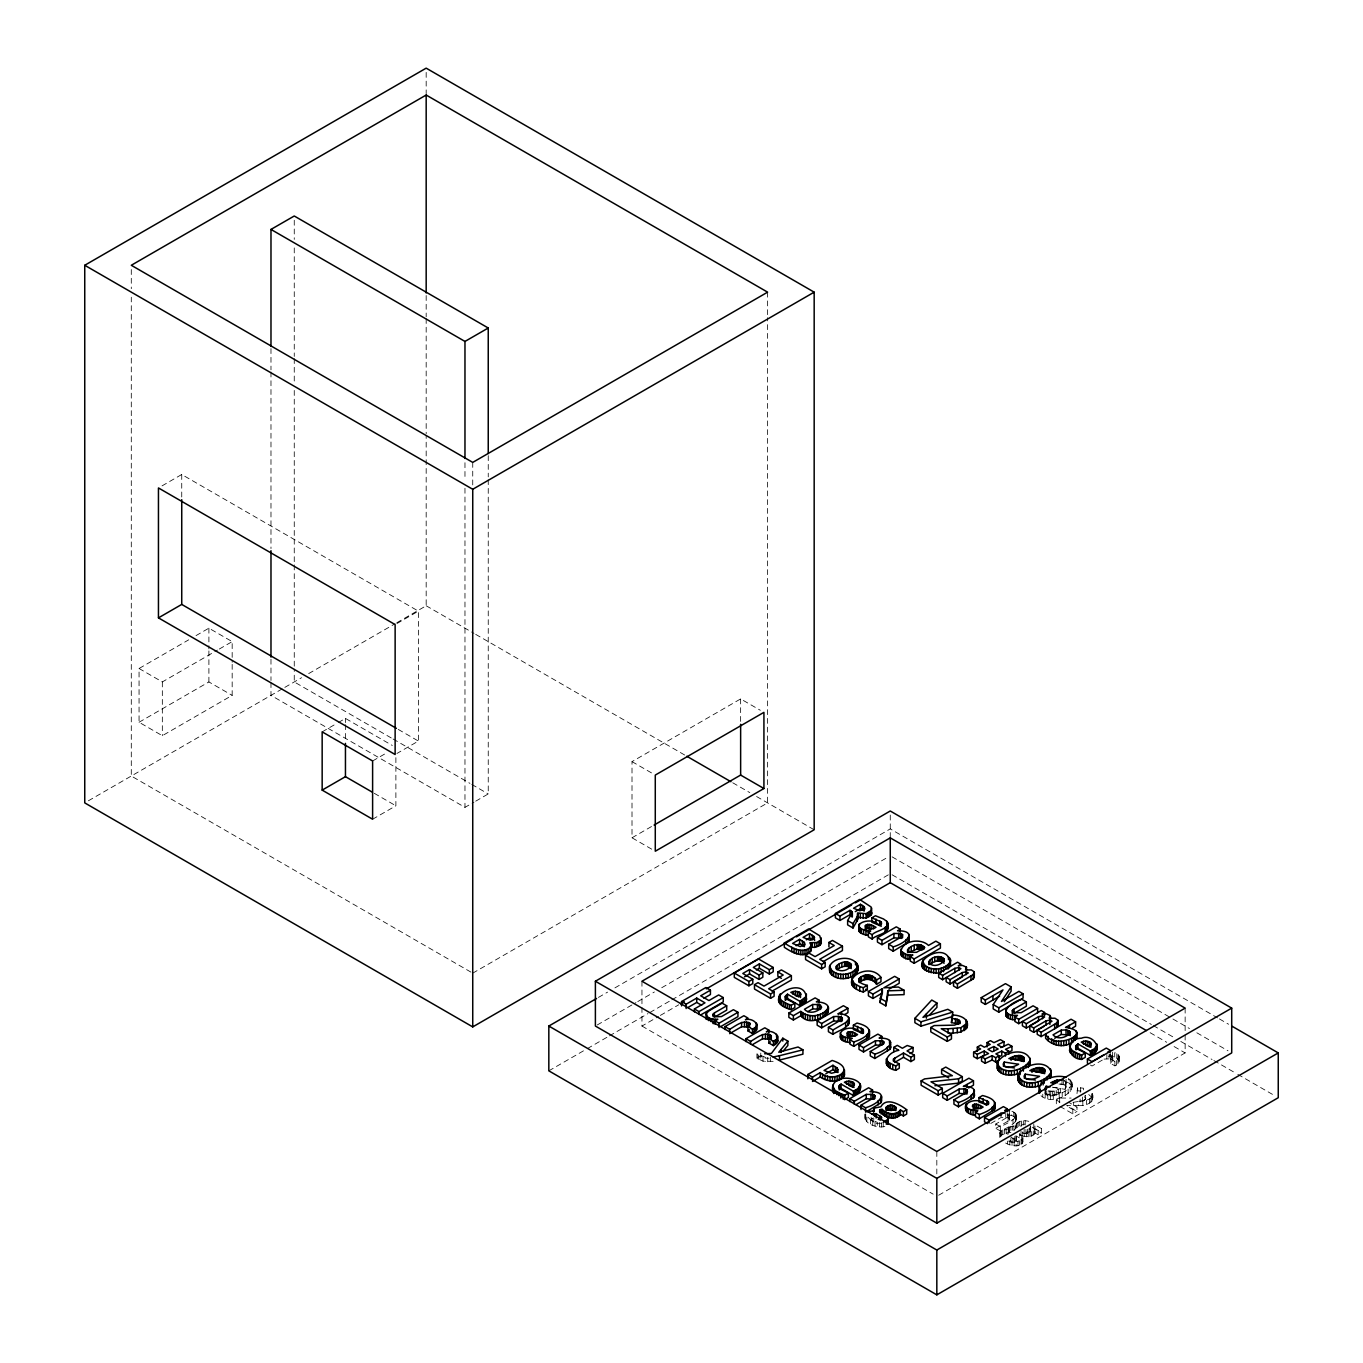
<?xml version="1.0" encoding="UTF-8"?>
<svg xmlns="http://www.w3.org/2000/svg" width="1363" height="1363" viewBox="0 0 1363 1363"><rect width="100%" height="100%" fill="white"/><g stroke="black" fill="none" stroke-linecap="round" stroke-linejoin="round"><path stroke-width="0.75" stroke-dasharray="5 3.75" d="M1110.351 1063.242L1112.77 1060.329L1109.073 1058.898L1109.073 1054.553L1112.77 1055.984L1110.351 1058.898L1110.351 1063.242L1114.9 1065.866C1124.85 1062.05 1114.235 1053.957 1107.812 1056.478M1114.695 1057.058L1114.695 1052.713C1120.522 1053.497 1120.216 1060.175 1114.9 1061.521L1114.9 1065.866M1078.627 1105.597C1085.919 1106.228 1095.733 1102.241 1092.308 1093.433C1093.62 1100.111 1083.261 1101.048 1078.627 1101.27L1078.627 1105.597L1066.752 1105.529L1076.991 1111.441L1076.991 1107.097L1068.456 1102.173M1052.27 1087.163L1060.465 1088.424L1060.465 1092.751C1056.189 1095.17 1048.403 1098.391 1045.097 1093.075L1045.251 1091.882M1065.099 1089.31L1066.105 1086.754L1064.469 1084.795L1064.469 1080.45L1066.105 1082.409L1065.099 1089.31L1050.737 1087.044M1014.328 1130.234L1015.639 1128.274M1013.97 1125.702L1013.97 1130.046L1009.54 1131.171L1008.109 1133.215L1008.756 1127.422L1015.622 1125.599C1017.19 1120.42 1024.397 1120.079 1028.826 1121.357M1076.991 1093.603L1077.673 1087.538L1083.585 1088.236L1083.585 1092.581M884.877 1126.383C878.931 1128.82 861.518 1123.47 866.629 1116.076M999.897 1132.006L999.897 1138.139L1000.476 1131.256L1008.109 1128.888M999.709 1137.202L1002.759 1134.323L1008.313 1134.033M1022.642 1143.097L1022.829 1137.1L1019.371 1133.539L1019.371 1137.884L1022.829 1141.444C1021.091 1148.617 1009.779 1145.687 1005.161 1142.756M995.791 1123.998L1000.323 1126.622C1004.752 1124.714 1024.533 1116.041 1011.738 1111.186L1011.738 1115.53C1024.533 1120.386 1004.752 1129.058 1000.323 1130.966L995.791 1128.343L995.791 1123.998L1008.092 1116.893L1009.71 1114.474L1009.302 1120.369L995.791 1128.343M1020.819 1126.622L1022.318 1124.731L1025.572 1123.811M1072.136 1083.977C1066.837 1093.467 1052.543 1097.828 1042.78 1092.666L1042.78 1097.011C1053.82 1105.154 1082.069 1091.456 1068.439 1078.474L1068.439 1082.818L1071.437 1085.357L1072.136 1088.304M1022.403 1132.892L1025.913 1133.743L1029.082 1132.857L1030.667 1130.915L1030.667 1126.571M1072.954 1102.36L1084.318 1100.537L1085.834 1098.646L1085.834 1095.767M1035.181 1133.113L1031.689 1136.061L1024.601 1136.64L1024.601 1132.295L1031.689 1131.716L1035.181 1128.768L1038.163 1130.489L1041.468 1128.581L1041.468 1132.909L1038.163 1134.817L1035.181 1133.113L1035.181 1128.768M1009.796 1144.869L1009.796 1140.524L1017.974 1141.325L1022.642 1138.769M1012.982 1142.62L1012.982 1138.275L1016.014 1137.73L1016.542 1136.401L1016.014 1142.075L1012.982 1142.62L1008.501 1141.052M1030.275 1127.576L1029.082 1128.513L1029.082 1132.857M1021.5 1121.016L1021.5 1125.344L1016.9 1127.491L1016.9 1123.146M162.044 485.875L181.739 474.494L418.407 611.135L418.407 741.063L396.923 753.466M232.17 664.36L232.17 695.369L162.333 735.696L139.06 722.254L139.06 668.5L188.673 639.843M196.033 635.601L208.897 628.173L232.17 641.615L232.17 662.299M139.06 668.5L162.333 681.926L217.467 650.1M219.307 649.044L232.17 641.615M139.06 722.254L208.897 681.943L232.17 695.369M88.408 800.78L282.993 688.434M284.833 687.378L301.581 677.701M308.685 673.595L395.031 623.76M396.803 622.738L426.176 605.768L426.176 435.53M396.923 623.555L418.407 611.135M322.162 731.863L336.491 723.6M338.28 722.56L345.452 718.42L392.288 745.459M372.61 760.98L386.939 752.717M372.61 819.231L395.883 805.789L395.883 755.869M270.981 682.607L270.981 695.369L464.97 807.373L473.932 802.211M475.721 801.171L488.244 793.93L488.244 479.06M651.701 849.166L632.006 837.785L632.006 761.627L740.637 698.912L760.333 710.276M632.006 837.785L652.264 826.097M472.74 973.148L767.608 802.892L767.608 317.698M598.391 997.426L607.574 992.128M614.917 987.885L890.26 828.908L1217.585 1017.888M597.233 1024.976L635.942 1002.64M637.782 1001.566L654.376 991.991M661.736 987.732L888.42 856.867M548.829 1070.841L585.545 1049.646M587.385 1048.59L607.574 1036.936M609.414 1035.863L647.953 1013.612M649.793 1012.556L669.983 1000.902M671.823 999.829L888.437 874.773M641.956 981.241L641.956 1026.049L658.499 1016.491M660.339 1015.418L678.74 1004.804M773.145 1061.351L763.007 1061.198L756.908 1058.182L760.758 1055.967L764.643 1058.114L768.988 1058.216M990.765 1123.47L1001.004 1117.558L1007.53 1117.609L1009.847 1119.568M1102.309 1060.09L1092.053 1066.002L1087.418 1063.327M1059.664 1098.067L1059.664 1102.411L1056.325 1104.337L1056.325 1099.992L1059.664 1098.067L1071.148 1098.067M1069.154 1107.403L1072.817 1109.516L1076.991 1107.097M1059.988 1106.449L1072.817 1113.844L1076.991 1111.441M938.664 1195.232L1185.146 1052.918L1185.146 1034.602M1047.755 1098.902L1047.874 1091.184L1054.229 1091.082L1060.465 1088.424M881.248 1123.231L876.153 1123.316L871.161 1120.113L871.673 1118.546L874.552 1117.864M1104.013 1059.102L1109.073 1058.898M1060.499 1083.892L1064.469 1084.795M1010.903 1132.466L1006.422 1133.028L1005.911 1134.612M1007.172 1114.815L1011.738 1115.53M1076.991 1090.707L1080.978 1091.082M1048.164 1090.877L1060.465 1092.751M1058.949 1084.011L1065.099 1084.982M756.908 1058.182L756.908 1053.838L765.273 1057.279L765.273 1061.607M1019.32 1134.68L1024.601 1136.64M864.96 1118.359L864.96 1114.031L870.395 1119.585L877.278 1122.294L877.278 1126.622M1068.439 1082.818L1066.053 1081.677L1066.053 1077.332M1219.425 1018.945L1228.608 1024.26M892.101 856.85L1171.124 1017.957M1172.964 1019.013L1189.49 1028.554M1196.833 1032.779L1228.029 1050.805M426.176 605.768L473.983 633.369M475.738 634.391L685.01 755.204M732.732 782.771L749.803 792.619M756.601 796.537L814.171 829.777M892.101 874.773L1151.377 1024.465M1153.217 1025.538L1173.458 1037.209M1180.801 1041.451L1212.065 1059.511M1213.905 1060.567L1235.968 1073.311M1237.808 1074.368L1274.592 1095.596M1150.133 1032.711L1166.711 1042.286M1174.088 1046.545L1185.146 1052.918M632.006 761.627L651.701 773.008M1110.351 1058.898L1114.9 1061.521M1056.325 1099.992L1059.988 1102.105M398.235 729.409L418.407 741.063M391.249 737.945L294.255 681.943L294.255 669.165M393.089 739.002L469.945 783.367M471.785 784.424L488.244 793.93M1041.468 1128.581L1034.926 1124.799L1034.926 1129.143L1041.468 1132.909M374.28 793.317L395.883 805.789M641.956 1026.049L933.144 1194.158M470.899 972.092L131.291 776.024L131.291 297.202M1010.903 1136.81L1016.628 1141.444M1016.491 1136.095L1019.371 1137.884M1032.285 1127.184L1034.926 1129.143M1088.747 1094.54L1092.308 1097.777M1041.025 1095.784L1042.78 1097.011M1029.082 1128.99L1030.667 1130.915M1084.249 1096.602L1085.834 1098.646M1001.584 1135.941L999.709 1132.857M1185.146 1008.126L1185.146 1032.558M1119.279 1056.376L1119.279 1061.692M1118.87 1055.439L1118.836 1062.697M1118.052 1054.536L1118.052 1058.881M1117.967 1059.392L1117.967 1063.736M1116.825 1053.684L1116.825 1058.029M1116.655 1060.448L1116.655 1064.793M1112.77 1055.984L1112.821 1061.164M1112.464 1052.168L1112.464 1056.512M1111.987 1055.269L1112.038 1062.135M1110.76 1054.792L1110.76 1059.136M1110.164 1051.997L1110.164 1056.325M1106.858 1054.536L1106.858 1058.881M1092.666 1094.54L1092.581 1099.992M1092.036 1096.755L1092.036 1101.083M1091.524 1093.773L1091.524 1096.67M1091.013 1097.828L1091.013 1102.173M1089.514 1098.851L1089.514 1103.195M1086.413 1100.197L1086.413 1104.524M1085.391 1099.651L1085.391 1095.307L1084.318 1096.193L1084.318 1100.537M1082.835 1100.946L1082.835 1105.291M1082.529 1097.028L1082.529 1101.372M1080.672 1087.742L1080.672 1092.087L1077.673 1091.882L1077.673 1087.538M1080.126 1099.055L1080.126 1101.951M1073.652 1102.735L1073.652 1105.614M1072.817 1109.516L1072.817 1113.844M1072.102 1082.443L1072.102 1086.788M1071.437 1081.012L1071.505 1089.923M1070.194 1079.683L1070.194 1084.028M1070.176 1087.299L1070.176 1091.644M1068.098 1089.105L1068.098 1093.433M1066.105 1082.409L1065.951 1087.964M1065.593 1081.353L1065.593 1085.698M1065.185 1090.979L1065.185 1095.307M1063.327 1079.939L1063.327 1084.284M1062.203 1092.513L1062.203 1096.857M1061.998 1079.632L1061.998 1083.977M1059.187 1093.688L1059.187 1098.033M1058.284 1089.582L1058.284 1093.927M1056.189 1090.468L1056.206 1098.817M1054.229 1091.082L1054.229 1095.426M1053.292 1094.881L1053.292 1099.225M1052.406 1091.456L1052.406 1095.801M1050.737 1091.593L1050.737 1095.92M1050.481 1094.915L1050.481 1099.26M1049.22 1091.49L1049.22 1095.835M1046.733 1090.69L1046.733 1095.017M1045.608 1089.787L1045.608 1094.114M1045.182 1093.808L1045.182 1098.152M1045.097 1088.73L1045.097 1093.075M1038.163 1130.489L1038.163 1134.817M1034.551 1129.978L1034.551 1134.323M1033.801 1123.828L1033.801 1128.155M1033.307 1130.949L1033.307 1135.277M1031.689 1131.716L1031.689 1136.061M1030.275 1125.582L1030.275 1131.903M1029.968 1132.244L1029.968 1136.572M1028.196 1132.5L1028.196 1136.844M1027.6 1129.126L1027.6 1133.471M1026.407 1132.517L1026.407 1136.861M1025.913 1129.399L1025.913 1133.743M1025.163 1120.71L1025.163 1125.054M1024.141 1129.228L1024.141 1133.573M1023.323 1120.744L1023.323 1125.088M1022.795 1131.852L1022.795 1136.197M1022.829 1137.1L1022.897 1142.296M1022.029 1139.519L1022.029 1143.864M1021.705 1135.328L1021.705 1139.672M1021.023 1131.188L1021.023 1135.532M1021.057 1140.218L1021.057 1144.562M1019.763 1121.528L1019.763 1125.872M1019.626 1140.882L1019.626 1145.227M1018.127 1122.311L1018.127 1126.656M1017.974 1141.325L1017.974 1145.653M1016.304 1114.781L1016.355 1120.028M1016.031 1116.604L1016.031 1120.948M1016.134 1123.981L1016.134 1128.325M1015.912 1135.635L1016.134 1145.857M1015.878 1113.878L1015.878 1118.222M1015.35 1117.524L1015.35 1121.868M1015.622 1125.599L1015.622 1128.496M1015.077 1112.992L1015.077 1117.336M1014.822 1136.265L1014.822 1139.161M1014.685 1138.224L1014.685 1142.552M1014.14 1141.461L1014.14 1145.806M1013.833 1112.157L1013.833 1116.484M1012.999 1119.313L1012.999 1123.64M1012.368 1125.889L1012.368 1130.234M1012.028 1141.121L1012.028 1145.465M1010.886 1126.247L1010.886 1130.591M1010.903 1137.815L1010.903 1142.16M1009.523 1110.658L1009.523 1115.002M1009.54 1126.843L1009.54 1131.171M1009.302 1116.041L1009.302 1120.369M1008.893 1113.775L1008.893 1118.12M1008.756 1127.422L1008.756 1131.767M1008.262 1128.121L1008.313 1132.585M1008.092 1116.893L1008.092 1121.238M1007.53 1113.264L1007.53 1117.609M1007.496 1141.07L1007.496 1143.966M1006.15 1129.552L1006.15 1133.897M1005.758 1113.043L1005.758 1117.387M1004.327 1129.654L1004.327 1133.999M1002.759 1129.978L1002.759 1134.323M1001.379 1130.574L1001.379 1134.919M1000.323 1126.622L1000.323 1130.966M1000.476 1131.256L1000.527 1137.73M936.824 1151.479L936.824 1173.884M890.26 815.074L890.26 837.461M883.224 1122.482L883.224 1126.826M881.384 1122.686L881.384 1127.014M879.391 1122.618L879.391 1126.962M875.046 1121.681L875.046 1126.025M873.751 1117.864L873.751 1122.209M872.746 1120.795L872.746 1125.122M872.099 1118.205L872.099 1121.102M871.161 1117.217L871.161 1120.113M870.395 1119.585L870.395 1123.93M866.834 1117.098L866.834 1121.442M865.726 1113.861L865.778 1120.335M865.147 1114.627L865.147 1119.313M770.334 1057.33L770.334 1061.675M767.608 292.159L767.608 315.569M767.71 1057.432L767.71 1061.777M763.007 1056.853L763.007 1061.198M760.758 1053.071L760.861 1060.499M758.85 1055.183L758.85 1059.528M757.896 1054.57L757.896 1058.915M740.637 698.912L740.637 722.186M488.244 455.651L488.244 476.931M472.74 462.398L472.74 485.807M464.97 462.704L464.97 479.725M464.97 488.244L464.97 807.373M426.176 72.392L426.176 93.655M426.176 295.532L426.176 316.778M426.176 318.482L426.176 433.655M345.452 718.42L345.452 722.577M345.452 724.673L345.452 741.302M294.255 220.244L294.255 239.394M294.255 247.913L294.255 356.407M294.255 358.537L294.255 381.947M294.255 390.448L294.255 562.783M294.255 564.912L294.255 667.035M270.981 348.587L270.981 369.85M270.981 371.98L270.981 548.573M270.981 659.215L270.981 680.478M208.897 628.173L208.897 648.856M208.897 650.918L208.897 681.943M181.739 474.494L181.739 497.546M162.333 681.926L162.333 735.696M131.291 269.533L131.291 288.683"/><path stroke-width="1.5" d="M724.997 1029.525L724.997 1026.629L729.648 1029.304C735.526 1026.186 743.465 1018.825 750.366 1023.63L747.929 1026.543L747.929 1030.888L752.478 1033.512L756.431 1030.343L755.647 1026.526M724.997 1026.629L743.874 1015.725L747.98 1018.093L745.408 1019.78C751.831 1017.258 762.428 1025.351 752.478 1029.167L752.478 1033.512M745.919 1041.605L745.919 1038.708L750.57 1041.383C756.448 1038.265 764.404 1030.905 771.288 1035.71L768.851 1038.623L768.851 1042.968L773.4 1045.591L776.467 1043.462L777.796 1040.446M745.919 1038.708L764.796 1027.804L768.902 1030.172L766.33 1031.859C772.753 1029.338 783.35 1037.43 773.4 1041.247L773.4 1045.591M928.919 961.716L929.208 963.181C933.434 967.645 941.373 964.868 944.338 960.336L944.082 958.905C939.669 953.981 927.743 957.388 928.919 964.612M1070.228 1031.655L1070.211 1032.83C1066.36 1037.72 1057.637 1040.139 1053.037 1034.858L1061.283 1030.104L1066.036 1029.917L1070.228 1031.655L1070.211 1035.727M812.467 1081.455L820.27 1076.957C826.813 1082.103 841.704 1083.875 844.464 1074.214M807.85 1074.47L832.146 1060.448C858.997 1068.933 833.219 1084.437 820.27 1072.613L812.467 1077.128L807.85 1074.47L807.85 1078.797M853.391 1025.146L857.02 1023.051C875.796 1027.702 870.838 1036.221 853.783 1042.014L849.899 1039.782L852.267 1038.282C826.608 1036.647 850.103 1020.427 860.837 1032.711L863.069 1031.195L862.864 1029.184L853.391 1025.146L853.391 1029.491L862.864 1033.529M849.865 1038.231L849.899 1044.126L853.783 1046.358L869.015 1037.039L869.168 1029.661M871.826 917.861L881.282 921.916L881.503 923.91L879.271 925.443C871.127 914.522 845.213 926.636 868.299 930.963L868.333 936.841L872.218 939.073C874.978 934.95 891.675 933.178 886.734 925.647L886.734 921.303L883.514 918.986L875.455 915.766L871.826 917.861L871.826 922.206L881.282 926.244M886.734 921.303C891.675 928.833 874.978 930.622 872.218 934.745L868.333 932.496L870.701 931.014L868.299 930.963M978.941 1097.624L982.553 1095.528C1001.328 1100.18 996.387 1108.698 979.333 1114.491L975.448 1112.259L977.799 1110.76C952.141 1109.124 975.635 1092.905 986.369 1105.189L988.601 1103.672L988.396 1101.662L978.941 1097.624L978.941 1101.968L986.829 1104.848L986.829 1100.503M975.397 1110.709L975.448 1116.604L979.333 1118.836L994.547 1109.516L994.7 1102.139M958.717 1019.78L959.859 1022.829L954.594 1025.129L934.132 1025.589L930.793 1027.515L930.793 1031.859L947.268 1041.366L951.459 1038.964L951.459 1034.619L941.22 1028.707L948.103 1028.809L948.103 1033.137L953.095 1033.12L960.881 1032.047L967.031 1027.515C969.911 1018.451 959.16 1014.856 952.141 1015.06L951.459 1022.574L958.717 1024.124L958.717 1019.78L951.459 1018.229M967.031 1027.515L967.134 1022.063M800.763 1015.742C813.984 1031.927 845.946 1003.168 816.352 1001.822L819.027 1000.152L815.108 997.886L788.853 1013.05L788.853 1017.377L793.385 1020.001L800.763 1015.742L800.763 1011.397L793.385 1015.656L788.853 1013.05M828.108 1012.232L828.21 1006.695M910.348 955.054L912.903 955.003L910.228 956.673L910.228 961.017L914.147 963.283L940.402 948.12L940.402 943.792L935.87 941.169L928.493 945.428C920.178 936.909 897.484 941.322 901.42 955.65L905.782 958.683L910.348 959.399L910.348 955.054L905.782 954.339L901.42 951.323M901.42 955.65L901.727 952.055M1072.511 1027.958L1075.594 1026.186L1075.594 1021.841L1065.525 1027.446C1097.011 1031.638 1052.713 1051.708 1045.608 1033.921L1045.608 1038.265C1052.372 1046.324 1065.133 1048.215 1073.533 1041.622L1073.533 1037.277M1075.049 1035.999L1075.049 1040.344L1076.685 1037.839L1076.412 1031.127M974.085 971.734L973.216 974.545L957.439 983.933L953.521 981.684L953.521 986.011L957.439 988.277L973.216 978.89L974.255 977.424L974.085 971.734L971.274 969.894L965.498 969.979L966.469 967.168L962.363 965.379L958.274 965.805L960.949 964.169L957.593 962.227L938.715 973.131C894.145 970.49 951.187 932.786 950.369 966.367L950.522 959.296M1026.339 1001.924L1014.038 1009.029L1014.038 1013.356L1026.339 1006.252L1026.339 1001.924L1021.807 999.3C1011.721 1001.788 996.319 1014.14 1014.941 1015.452L1014.805 1021.398L1018.723 1023.664L1041.281 1010.545L1044.637 1012.488L1041.962 1014.123L1046.068 1013.697L1050.157 1015.486L1049.186 1018.297L1054.962 1018.212L1057.773 1020.052L1056.904 1022.863L1041.128 1032.251L1037.209 1030.002L1037.209 1034.33L1041.128 1036.596L1071.062 1019.217L1075.594 1021.841M1054.672 1024.431L1054.672 1028.775L1057.961 1025.743L1057.773 1020.052M1003.407 1063.379L1003.253 1064.571C1006.558 1069.904 1014.345 1066.667 1018.621 1064.264L1004.258 1062.067L1003.407 1066.275M1024.329 1075.458L1024.175 1076.651C1027.481 1081.983 1035.267 1078.746 1039.543 1076.344L1025.18 1074.146L1024.329 1078.354M1050.209 1086.839L1046.102 1086.226L1045.608 1089.787M787.507 994.189L785.292 996.438L785.889 998.738L794.833 1003.236L794.833 1007.581L791.221 1009.659C754.693 999.812 808.736 971.393 806.249 1000.783L799.928 1005.69L787.507 998.517L787.507 994.189L799.928 1001.345L806.249 996.438M1077.946 1043.939L1075.714 1046.188L1076.31 1048.488L1085.255 1053.003L1085.255 1057.33L1081.66 1059.409C1066.701 1058.864 1065.491 1038.231 1081.421 1038.214C1093.416 1033.137 1104.541 1050.975 1090.349 1055.439L1077.946 1048.283L1077.946 1043.939L1090.349 1051.112L1094.693 1048.573L1096.976 1044.961M1024.26 1058.25L1023.255 1060.823L1008.893 1058.557L1015.162 1055.899L1020.154 1055.473L1023.749 1057.194L1024.26 1061.147M900.432 1109.925L900.432 1114.27L903.396 1115.99L906.702 1114.082L906.702 1109.738L903.396 1111.646L900.432 1109.925C896.445 1115.837 886.393 1114.253 882.134 1109.346L879.799 1109.806L879.578 1111.407L886.955 1116.501L888.08 1118.256L887.892 1124.271L888.08 1118.256M894.605 1058.131L894.605 1062.459L903.499 1057.33L910.842 1061.573L914.369 1059.528L914.369 1055.201L910.842 1057.228L903.499 1053.003L893.378 1059.051L893.293 1060.891L899.29 1063.89L899.29 1068.234L895.678 1070.33C880.464 1067.229 885.524 1052.577 898.847 1050.311L893.77 1047.38L893.77 1051.725M886.376 1063.839L886.512 1062.867M859.44 978.225C856.799 982.757 864.193 984.563 867.311 985.381L867.311 989.725L863.29 992.043C833.492 983.507 868.027 959.722 880.958 977.39L880.958 981.735L876.545 984.273C873.019 978.395 864.091 977.714 859.44 982.57L859.44 978.225C864.091 973.369 873.019 974.051 876.545 979.946L876.545 984.273M851.841 983.847L852.931 981.019M885.831 1005.894L887.807 990.833L904.078 990.288L904.078 994.632L887.807 995.177L885.831 1005.894L879.902 1002.469L882.372 988.652L872.933 994.104L868.401 991.497L868.401 995.825L872.933 998.449L882.372 992.997L882.372 988.652M906.702 1109.738C900.227 1104.729 886.41 1096.534 880.856 1106.756L874.79 1108L873.564 1110.845L866.629 1111.748M779.057 1000.919L780.215 993.814M833.764 1088.032L832.623 1090.792C829.59 1068.132 878.862 1079.973 853.477 1095.562L841.056 1088.407L841.056 1084.062L853.477 1091.235L857.821 1088.696L860.104 1085.084M1069.495 1050.669L1070.637 1043.564M951.459 1022.574L952.141 1019.405M840.392 1036.289C839.795 1040.906 846.389 1042.184 849.865 1042.576M965.924 1104.422C963.42 1110.947 969.485 1115.173 975.397 1115.053M814.614 937.523L813.353 939.328L810.031 940.197L803.097 937.352L809.537 933.655L813.95 936.449L814.614 940.419M865.386 925.596L865.641 927.113L869.287 928.612L873.513 928.765L876.034 927.3L871.093 924.71L867.532 924.404L865.386 925.596L865.215 929.242M846.951 1032.881L848.195 1035.147L852.659 1036.323L852.659 1031.995L847.786 1032.183L846.951 1035.778M806.249 1000.783L806.385 993.951M829.505 966.708C833.73 954.918 860.036 955.105 857.821 970.303C853.579 982.076 827.341 981.888 829.505 966.708C833.662 977.68 853.545 976.3 857.821 965.975M829.505 971.052L830.8 968.275M922.427 965.737L922.768 960.012M950.727 960.642C946.45 970.967 926.567 972.364 922.427 961.392M879.902 1002.469L882.372 992.997M838.024 1069.546L836.149 1072.051L831.498 1073.26L824.053 1070.432L832.963 1065.287L837.308 1068.149L838.024 1072.442M888.148 1119.108L883.224 1122.482M848.962 1019.064L845.622 1022.659L832.946 1029.985L828.414 1027.361L828.414 1031.706L832.946 1034.33C838.722 1030.019 852.88 1027.429 848.502 1017.241C845.912 1014.242 841.584 1013.663 837.836 1013.902L847.939 1008.33L847.939 1012.658L844.702 1014.532M909.206 935.018L908.252 942.106L893.225 951.204L888.693 948.58L888.693 944.252L893.225 946.859C907.639 942.634 917.572 930.622 897.553 930.776L900.227 929.106L896.309 926.84L877.431 937.744L877.431 942.089L881.963 944.695L893.907 937.812L901.778 938.357M890.772 1042.303L889.818 1049.391L874.79 1058.489L870.258 1055.865L870.258 1051.52L874.79 1054.144C889.221 1049.919 899.137 1037.907 879.118 1038.061L881.793 1036.391L877.874 1034.125L858.997 1045.029L858.997 1049.357L863.529 1051.98L875.472 1045.08L881.997 1045.131L881.997 1040.787L875.472 1040.736L863.529 1047.636L858.997 1045.029M861.041 1109.499L861.041 1105.172L865.573 1107.778C880.004 1103.553 889.92 1091.542 869.901 1091.695L872.576 1090.025L868.657 1087.759L849.779 1098.663L849.779 1101.56M867.379 1111.084L880.6 1103.025L881.588 1096.857M974.46 1090.621L973.506 1097.709L958.479 1106.807L953.947 1104.183L953.947 1099.839L958.479 1102.463C972.023 1098.442 983.183 1086.584 963.368 1086.379L973.472 1080.808L973.472 1085.135L968.616 1087.947M706.17 1019.371L706.443 1013.203L709.493 1010.494L722.151 1003.185L726.7 1005.809L726.7 1010.136L714.399 1017.241L714.399 1012.896L726.7 1005.809M706.119 1018.451L706.443 1017.531M857.548 917.282L866.101 917.998L871.4 914.675L871.11 906.991L859.678 899.461L835.4 913.483L835.4 917.81L839.966 920.451L850.018 914.658L852.352 916.652L852.352 912.324L850.018 910.314L839.966 916.123L835.4 913.483M871.4 914.675L871.707 908.116M820.952 939.84L819.725 935.768L808.617 928.936L784.338 942.957L784.338 947.302C791.545 952.124 802.722 958.666 810.627 951.442L811.292 945.581L809.826 942.736L816.931 942.515L820.952 939.84L820.151 945.087L814.682 947.387L809.826 947.081L811.292 949.909M820.952 944.184L821.225 937.897M886.069 1110.675L886.444 1106.807L890.806 1104.967L895.525 1106.739L895.917 1110.641M997.256 1063.004C1002.452 1052.1 1025.555 1046.341 1030.292 1059.818C1025.078 1070.705 1001.958 1076.497 997.256 1063.004C994.36 1075.918 1012.351 1077.332 1020.342 1072.698L1020.342 1068.353M997.886 1065.713L997.273 1068.865M1018.178 1075.083C1023.374 1064.179 1046.494 1058.421 1051.214 1071.897C1046 1082.784 1022.88 1088.577 1018.178 1075.083C1015.265 1087.844 1033.273 1089.514 1041.264 1084.778L1041.264 1080.433M1018.178 1079.411L1018.808 1077.792M1039.1 1091.49L1039.117 1093.024C1036.851 1079.581 1055.695 1073.891 1066.053 1077.332M1030.258 1058.284L1029.644 1065.764L1029.644 1061.436M1051.18 1070.364L1050.566 1077.843L1050.566 1073.516M895.917 1107.744L894.332 1109.669L891.163 1110.555L887.637 1109.721L886.069 1107.778M852.352 912.324L847.633 920.553L847.633 924.881L853.017 927.982L853.017 923.654L857.259 916.703L857.548 912.937L866.101 913.653L871.4 910.348M853.017 927.982L858.162 918.815L858.06 913.636M836.337 966.248L836.303 968.497C840.528 972.961 848.468 970.2 851.432 965.651L851.176 964.237C847.07 959.876 839.778 962.312 836.337 966.248L836.337 969.144M810.627 951.442L811.292 945.581M800.763 1011.397C808.463 1018.263 822.707 1016.866 828.108 1007.887M967.031 1023.17L960.881 1027.719L948.103 1028.809M882.134 1109.346L882.134 1113.673C886.393 1118.597 896.445 1120.182 900.432 1114.27M841.056 1084.062L838.841 1086.311L839.438 1088.611L848.382 1093.109L848.382 1097.454L844.77 1099.532L842.828 1098.834M859.354 928.152C856.731 932.956 864.824 935.137 868.299 935.308M981.207 997.665L1005.485 983.643L1011.107 986.88L1001.481 1001.447L1018.911 991.378L1023.068 993.78L1023.068 998.125L998.789 1012.147L993.201 1008.927L993.201 1004.582L1002.981 989.896L985.364 1000.067L981.207 997.665L981.207 1001.992L985.364 1004.412L999.624 996.166M1004.275 1001.72L1011.107 991.225L1011.107 986.88M922.768 964.357L923.705 962.96M714.399 1012.896L712.764 1015.35L716.717 1016.764L721.47 1016.577L733.413 1009.693L737.945 1012.3L737.945 1016.645L720.788 1026.56M1012.283 1013.595L1012.283 1010.699L1014.038 1009.029M1006.763 1012.743C1003.219 1017.326 1011.431 1020.103 1014.941 1019.78M787.865 1041.128L778.801 1052.236L783.248 1050.992L787.865 1045.455L787.865 1041.128L782.805 1038.197L771.424 1053.429L764.643 1053.786M907.588 950.795L910.024 952.311L916.532 952.328L924.795 947.558C920.195 942.276 911.472 944.746 907.588 949.602L907.588 952.498M936.943 1003.032L922.955 1017.36L947.813 1009.302L952.686 1012.113L952.686 1016.457L920.945 1026.169L914.88 1022.676L914.88 1018.331L931.764 1000.033L936.943 1003.032L936.943 1007.359L929.055 1015.469M787.507 998.517L785.701 1000.016L785.701 995.672M841.056 1088.407L839.25 1089.889L839.25 1085.544M1077.946 1048.283L1076.123 1049.766L1076.123 1045.421M973.318 1104.66L972.313 1106.109L974.869 1108.085L980.61 1108.528L983.132 1107.063L978.191 1104.473L974.647 1104.166L973.318 1104.66L973.318 1109.005L978.191 1108.801L978.191 1104.473M784.338 942.957C791.545 947.779 802.722 954.339 810.627 947.098M851.176 964.237L851.176 968.565C847.326 964.408 840.698 966.537 836.984 969.792L836.984 965.447M944.082 963.249C940.231 959.075 933.604 961.205 929.89 964.476L929.89 960.131M922.342 945.615L922.342 949.943L917.163 948.938L908.78 952.533L908.78 948.188M747.929 1030.888L749.633 1029.781M768.851 1042.968L770.555 1041.86M715.149 1023.834L715.149 1020.938L717.824 1019.268C713.803 1019.49 706.886 1019.098 706.119 1014.123M987.545 1123.589L984.529 1121.834L984.529 1117.507L1003.407 1106.603L1007.325 1108.869L1004.65 1110.538L1009.523 1110.658M84.745 265.274L426.176 68.15L814.171 292.159L814.171 829.777L472.74 1026.901L84.745 802.892L84.745 265.274L472.74 489.283L814.171 292.159M426.176 95.035L131.291 265.274L472.74 462.398L767.608 292.159L426.176 95.035L426.176 292.943M270.981 346.458L270.981 229.427L294.255 216.001L488.244 328.006L488.244 453.521M270.981 229.427L464.97 341.432L488.244 328.006M158.449 617.865L395.134 754.506L395.134 624.578L158.449 487.937L158.449 617.865L181.739 604.422L396.394 728.353M322.162 790.114L372.61 819.231L372.61 760.98L322.162 731.863L322.162 790.114L345.452 776.671L372.474 792.261M654.104 825.041L740.637 775.07L763.927 788.513L763.927 712.355L655.279 775.07L655.279 851.228L763.927 788.513M595.392 981.241L890.26 811.002L1231.709 1008.126L1231.709 1052.918L936.824 1223.173L595.392 1026.049L595.392 981.241L936.824 1178.365L1231.709 1008.126M1232.288 1026.373L1278.255 1052.918L1278.255 1097.726L936.824 1294.85L548.829 1070.841L548.829 1026.049L596.568 998.483M890.26 837.87L641.956 981.241L936.824 1151.479L1185.146 1008.126L890.26 837.87L890.26 882.679L1146.436 1030.581M681.568 1005.894L681.568 1001.549L705.864 987.528L710.43 990.168L710.43 994.513L703.938 998.261M680.58 1003.747L684.26 1001.618M706.324 988.874L792.789 938.954M796.452 936.841L851.636 904.981M855.317 902.851L890.26 882.679M744.488 976.845L749.548 973.932L759.055 979.418L762.837 977.237L762.837 972.892L759.055 975.073L749.548 969.587L742.801 973.472L752.785 979.247L752.785 983.575L748.917 985.807L734.299 977.373L734.299 973.029L758.578 959.007L773.196 967.457L773.196 971.785L769.328 974.017L759.361 968.258L756.346 969.996M681.568 1001.549L686.151 1004.19L696.714 998.091L704.978 1002.844L694.397 1008.961L694.397 1011.857M710.43 990.168L700.684 995.808L708.93 1000.561L718.676 994.939L723.259 997.58L723.259 1001.907L700.701 1014.941M799.604 939.38L792.602 943.417L800.149 946.569L804.988 944.746L804.34 942.378L799.604 939.38L799.604 943.724L796.111 945.735M860.445 904.299L853.579 908.252L859.729 910.774L864.892 908.951L864.244 906.719L860.445 904.299L860.445 908.627L855.3 911.608M773.196 967.457L769.328 969.689L759.361 963.914L753.313 967.406L762.837 972.892M687.906 1007.513L696.714 1002.435L701.672 1005.281M806.317 939.84L809.537 937.983L812.297 939.584L812.297 935.239M734.299 973.029L748.917 981.479L752.785 979.247M694.397 1008.961L698.963 1011.602L723.259 997.58M772.139 991.105L791.375 980.014L791.375 975.669L768.647 988.788L774.099 991.923L774.099 996.268L770.555 998.312L754.489 989.027L754.489 984.682L758.015 982.655L763.996 986.113L783.197 975.022L777.864 971.938L777.864 976.283L781.425 978.344M823.201 961.631L842.436 950.522L842.436 946.195L819.708 959.313L825.16 962.448L825.16 966.793L821.633 968.837L805.55 959.552L805.55 955.207L809.077 953.18L815.074 956.622L834.258 945.547L828.925 942.463L828.925 946.808M777.864 971.938L781.391 969.911L791.375 975.669M828.925 942.463L832.452 940.419L842.436 946.195M715.149 1020.938L719.068 1023.204L737.945 1012.3M754.489 984.682L770.555 993.968L774.099 991.923M805.55 955.207L821.633 964.493L825.16 962.448M877.431 937.744L881.963 940.368L893.907 933.468L900.432 933.502L902.596 934.711L900.994 937.148L888.693 944.252M729.648 1033.648L741.591 1026.748L749.565 1027.259L749.565 1022.914M779.057 996.574L781.51 1000.612L787.235 1003.781L791.221 1005.315L794.833 1003.236M812.706 1004.497L804.46 1009.267C809.043 1014.549 817.783 1012.13 821.633 1007.24L819.231 1004.548L812.706 1004.497L812.706 1008.841L807.748 1011.704M752.274 1044.74L762.513 1038.827L770.487 1039.339L770.487 1034.994M851.841 979.503L854.482 983.677L859.712 986.573L863.29 987.698L867.311 985.381M876.545 979.946L880.958 977.39M910.228 956.673L914.147 958.939L940.402 943.792M817.153 1020.87L821.685 1023.477L833.628 1016.577L838.381 1016.406L841.499 1017.139L841.499 1021.483L833.628 1020.921L821.685 1027.821L817.153 1025.197L817.153 1020.87L843.407 1005.707L847.939 1008.33M868.401 991.497L894.656 976.334L899.188 978.958L899.188 983.285L888.932 989.197M899.188 978.958L883.82 987.817L898.404 987.016L904.078 990.288M828.414 1027.361L841.925 1019.405L841.499 1017.139M941.152 968.173L941.152 972.518L938.664 973.063L942.634 975.397L954.867 968.326L958.853 967.543L960.932 968.667L942.634 979.724L938.715 977.458L938.664 968.718M962.261 972.586L962.261 976.93L950.028 984.001L946.143 981.752L946.143 977.424L950.028 979.656L962.261 972.586L966.197 971.785L968.309 972.926L953.521 981.684M825.842 1073.737L832.963 1069.631L837.308 1072.477L837.308 1068.149M870.258 1051.52L883.769 1043.564L884.161 1041.996L881.997 1040.787M893.77 1047.38L897.314 1045.353L902.374 1048.266L907.213 1045.489L913.057 1047.466L913.057 1051.81L910.041 1053.548M913.057 1047.466L907.025 1050.958L914.369 1055.201M832.623 1086.447L835.059 1090.485L840.784 1093.671L844.77 1095.205L848.382 1093.109M886.376 1059.494L888.591 1062.493L895.678 1065.985L899.29 1063.89M930.793 1027.515L947.268 1037.039L951.459 1034.619M993.201 1004.582L998.789 1007.802L1023.068 993.78M849.779 1098.663L854.311 1101.287L866.255 1094.387L872.78 1094.421L874.944 1095.631L873.342 1098.067L861.041 1105.172M856.015 1104.643L866.255 1098.731L874.143 1099.277L874.143 1094.949M1014.941 1015.452L1017.48 1015.384L1014.805 1017.054L1018.723 1019.32L1037.601 1008.416L1037.601 1012.76M977.322 1051.418L977.322 1047.091L980.713 1045.114L984.325 1047.21L990.202 1044.433L987.033 1042.61L987.033 1046.954M987.033 1042.61L990.441 1040.65L993.934 1042.661L1000.357 1039.645L1004.003 1041.741L1004.003 1046.085L1000.783 1047.602M934.916 1085.715L958.581 1083.108L962.312 1080.961L962.312 1076.634L958.581 1078.78L930.98 1081.796L942.31 1088.338L942.31 1092.683L938.17 1095.068L921.115 1085.221L921.115 1080.893L924.574 1078.9L952.362 1075.68L941.612 1069.461L941.612 1073.805L948.784 1077.946M941.612 1069.461L945.752 1067.076L962.312 1076.634M1038.572 1016.645L1038.572 1020.972L1026.322 1028.043L1022.403 1025.777L1022.403 1021.449L1026.322 1023.715L1038.572 1016.645L1042.542 1015.861L1044.62 1016.985L1029.832 1025.743L1029.832 1030.07L1033.716 1032.319L1044.211 1026.254M1029.832 1025.743L1033.716 1027.975L1045.966 1020.904L1049.885 1020.103L1051.997 1021.245L1037.209 1030.002M921.115 1080.893L938.17 1090.741L942.31 1088.338M981.547 1056.819L985.193 1058.932L992.145 1055.644L995.689 1057.688L999.096 1055.729L999.096 1060.073L995.689 1062.033L992.145 1059.988L985.193 1063.259L981.547 1061.164L981.547 1056.819L988.516 1053.548L984.205 1051.06L977.271 1054.349L973.625 1052.236L973.625 1056.581L977.271 1058.693L984.205 1055.405L984.205 1051.06M999.096 1055.729L995.893 1053.889L1001.771 1051.112L1005.417 1053.224L1008.807 1051.265L1008.807 1054.144M942.685 1093.347L947.217 1095.954L959.16 1089.054L963.914 1088.884L967.049 1089.616L967.049 1093.961L959.16 1093.399L947.217 1100.299L942.685 1097.675L942.685 1093.347L968.94 1078.184L973.472 1080.808M1054.689 1038.248L1061.283 1034.449L1069.171 1034.994L1069.171 1030.667M953.947 1099.839L967.457 1091.882L967.049 1089.616M1069.495 1046.324L1071.948 1050.362L1077.656 1053.548L1081.66 1055.081L1085.255 1053.003M1087.418 1063.327L1087.418 1058.983L1106.296 1048.079L1110.402 1050.447L1107.812 1052.134L1110.164 1051.997M984.529 1117.507L989.061 1120.113L1001.004 1113.213L1004.173 1113.111M1104.013 1054.758L1092.053 1061.658L1087.418 1058.983M548.829 1026.049L936.824 1250.041L1278.255 1052.918M1032.012 1069.461L1029.815 1070.637L1044.177 1072.902L1045.182 1070.33L1042.405 1067.859L1037.907 1067.604L1032.012 1069.461L1032.012 1072.357M1063.327 1079.939L1057.006 1080.058L1050.737 1082.716L1054.843 1083.364M993.831 1046.528L987.971 1049.306L992.264 1051.776L998.125 1049.016L993.831 1046.528L993.831 1050.873M1004.003 1041.741L997.58 1044.774L1001.873 1047.244L1008.296 1044.211L1011.942 1046.324L1011.942 1050.669L1008.722 1052.168M1011.942 1046.324L1005.502 1049.34L1008.807 1051.265M998.84 1056.836L1001.771 1055.456L1001.771 1051.112M973.625 1052.236L980.593 1048.965L977.322 1047.091M894.332 1105.802L894.332 1110.146L890.806 1109.312L887.569 1110.232L887.569 1105.887M852.659 1031.995L857.6 1034.585L855.078 1036.05L847.786 1036.527L847.786 1032.183M793.113 991.531L790.83 992.349L798.684 996.881L800.899 994.343L799.314 992.196L795.362 991.242L793.113 991.531L793.113 994.428M846.662 1081.404L844.396 1082.222L852.233 1086.754L854.448 1084.215L852.863 1082.086L848.91 1081.115L846.662 1081.404L846.662 1084.301M1083.534 1041.281L1081.268 1042.099L1089.105 1046.631L1091.32 1044.092L1089.736 1041.962L1085.783 1040.991L1083.534 1041.281L1083.534 1044.177M871.673 1114.201L876.136 1113.622L881.793 1117.558L881.248 1118.904L878.232 1119.449M914.88 1018.331L920.945 1021.824L952.686 1012.113M783.248 1050.992L798.071 1047.005L802.926 1049.817L802.926 1054.161L779.5 1060.056L779.5 1055.712L802.926 1049.817M773.145 1057.006L779.5 1055.712M1023.749 1057.194L1023.749 1061.538L1016.985 1059.869L1016.985 1055.524M1044.671 1069.274L1044.671 1073.618L1037.907 1071.948L1037.907 1067.604M880.89 1113.775L882.134 1113.673M871.093 924.71L871.093 929.055L867.532 928.748L867.532 924.404M812.706 1008.841L820.577 1009.404L820.577 1005.059M799.314 992.196L799.314 996.54L795.362 995.586L795.362 991.242M1090.928 1042.951L1090.928 1047.295L1085.783 1045.336L1085.783 1040.991M854.056 1087.418L848.91 1085.459L848.91 1081.115M1014.515 1067.979L1004.258 1066.394L1004.258 1062.067M1035.437 1080.058L1025.18 1078.474L1025.18 1074.146M865.675 989.282L867.311 989.725M686.833 756.261L730.892 781.698M1037.601 1008.416L1033.069 1005.809L1021.108 1012.709L1014.583 1012.675L1012.283 1010.699M860.445 908.627L864.244 911.046L864.244 906.719M847.633 920.553L853.017 923.654M799.604 943.724L804.34 946.706L804.34 942.378M879.902 998.125L885.831 1001.549M747.929 1026.543L752.478 1029.167M768.851 1038.623L773.4 1041.247M1056.342 1023.153L1057.773 1024.397M1039.1 1087.163L1041.025 1091.456M859.269 1086.924L860.104 1089.429M1029.593 1061.198L1030.292 1064.145M881.128 1099.379L881.588 1101.202M827.835 1009.881L828.21 1011.039M966.776 1025.3L967.134 1026.407M857.821 970.303L856.867 963.283M1096.806 1048.062L1096.976 1049.306M806.385 998.295L806.555 999.539M871.707 912.46L871.809 913.568M821.225 942.225L821.31 943.23M974.511 1095.869L974.034 1089.719M909.24 940.283L908.78 934.132M890.772 1046.648L890.806 1047.551M848.962 1023.392L848.502 1017.241M1051.214 1076.225L1050.515 1068.933M1096.806 1043.717L1096.67 1050.532M1095.903 1047.397L1095.903 1051.742M1094.693 1048.573L1094.693 1052.918M1093.058 1049.663L1093.058 1054.008M1091.831 1050.345L1091.831 1054.689M1090.349 1051.112L1090.349 1055.439M1089.736 1041.962L1089.736 1046.29M1087.895 1041.23L1087.895 1045.557M1081.66 1055.081L1081.66 1059.409M1079.7 1054.383L1079.7 1058.727M1077.656 1053.548L1077.656 1057.875M1076.804 1032.285L1076.685 1037.839M1076.855 1044.671L1076.855 1049.016M1076.106 1034.721L1076.106 1039.066M1075.714 1046.188L1075.714 1049.084M1075.663 1052.611L1075.663 1056.955M1073.84 1051.64L1073.84 1055.967M1071.948 1050.362L1071.948 1054.706M1071.557 1038.538L1071.557 1042.882M1070.585 1049.05L1070.585 1053.395M1069.785 1044.944L1069.768 1052.032M1069.427 1025.402L1069.427 1028.298M1068.95 1039.833L1068.95 1044.177M1067.808 1030.138L1067.808 1034.483M1066.326 1040.719L1066.326 1045.063M1066.036 1029.917L1066.036 1034.261M1063.719 1041.213L1063.719 1045.557M1061.283 1030.104L1061.283 1034.449M1061.147 1041.349L1061.147 1045.694M1058.625 1041.162L1058.625 1045.506M1058.029 1020.717L1057.961 1025.743M1056.904 1022.863L1056.904 1027.208M1057.006 1080.058L1057.006 1082.955M1056.189 1040.633L1056.189 1044.978M1055.03 1080.672L1055.03 1083.568M1053.872 1039.833L1053.872 1044.16M1052.952 1081.541L1052.952 1084.437M1051.708 1038.742L1051.708 1043.087M1050.549 1016.423L1050.549 1019.32M1049.885 1020.103L1049.885 1024.448M1049.254 1075.22L1049.254 1078.116M1048.164 1036.357L1048.164 1040.702M1047.159 1077.026L1047.159 1079.922M1046.102 1086.226L1046.102 1089.105M1045.966 1020.904L1045.966 1025.249M1045.251 1087.538L1045.251 1090.434M1044.637 1012.488L1044.637 1015.384M1044.262 1078.9L1044.262 1083.227M1043.547 1068.371L1043.547 1072.715M1043.138 1082.018L1043.138 1084.914M1042.542 1015.861L1042.542 1018.757M1042.405 1067.859L1042.405 1072.204M1041.128 1032.251L1041.128 1036.596M1041.076 1067.553L1041.076 1071.897M1039.799 1090.127L1039.799 1093.024M1039.577 1067.468L1039.577 1071.812M1038.265 1081.609L1038.265 1085.953M1036.084 1067.979L1036.084 1072.306M1035.284 1082.392L1035.284 1086.737M1034.108 1068.592L1034.108 1071.488M1033.716 1027.975L1033.716 1032.319M1032.37 1082.801L1032.37 1087.146M1029.559 1082.835L1029.559 1087.18M1028.332 1063.14L1028.332 1067.485M1026.833 1082.478L1026.833 1086.822M1026.322 1023.715L1026.322 1028.043M1026.237 1064.946L1026.237 1067.842M1024.26 1081.728L1024.26 1086.072M1023.34 1066.82L1023.34 1071.148M1022.625 1056.291L1022.625 1060.635M1021.858 1080.586L1021.858 1084.931M1021.483 1055.78L1021.483 1060.124M1020.154 1055.473L1020.154 1059.818M1020.137 1071.744L1020.137 1074.623M1020.103 1079.377L1020.103 1083.704M1018.808 1073.448L1018.86 1082.392M1018.723 1019.32L1018.723 1023.664M1018.655 1055.388L1018.655 1059.733M1018.195 1076.617L1018.195 1080.944M1017.343 1069.529L1017.343 1073.874M1015.162 1055.899L1015.162 1060.227M1014.362 1070.313L1014.362 1074.657M1013.186 1056.512L1013.186 1059.409M1012.828 1009.881L1012.828 1012.777M1012.607 1015.265L1012.607 1019.609M1011.448 1070.722L1011.448 1075.066M1011.09 1057.381L1011.09 1060.278M1010.392 1014.736L1010.392 1019.081M1008.637 1070.756L1008.637 1075.1M1008.296 1013.799L1008.296 1018.127M1007.325 1108.869L1007.325 1111.765M1007.053 1012.948L1007.053 1017.275M1006.098 1009.319L1006.235 1016.389M1005.775 1010.239L1005.809 1015.486M1005.911 1070.398L1005.911 1074.743M1005.417 1053.224L1005.417 1056.121M1003.338 1069.648L1003.338 1073.993M1000.936 1068.507L1000.936 1072.851M1001.004 1113.213L1001.004 1116.11M999.181 1067.297L999.181 1071.625M998.789 1007.802L998.789 1012.147M997.886 1061.368L997.937 1070.313M995.689 1057.688L995.689 1062.033M995.109 1103.178L995.058 1108.528M994.547 1105.172L994.547 1109.516M993.61 1106.126L993.61 1110.453M992.911 995.706L992.911 1000.05M992.145 1055.644L992.145 1059.988M992.23 1107.046L992.23 1111.39M989.061 1120.113L989.061 1123.01M988.396 1101.662L988.396 1104.558M985.364 1000.067L985.364 1004.412M985.193 1058.932L985.193 1063.259M983.149 1098.817L983.149 1103.161M980.372 1105.461L980.372 1108.358M979.333 1114.491L979.333 1118.836M977.271 1054.349L977.271 1058.693M976.283 1104.064L976.283 1108.409M974.647 1104.166L974.647 1108.511M974.341 972.398L974.255 977.424M974.187 1092.445L974.187 1096.789M973.506 1093.365L973.506 1097.709M973.216 974.545L973.216 978.89M973.046 1110.419L973.046 1114.764M971.155 1095.136L971.155 1099.481M970.984 976.112L970.984 980.457M970.746 1109.789L970.746 1114.133M968.514 1108.749L968.514 1113.094M967.253 1107.898L967.253 1112.242M967.014 1084.539L967.014 1087.435M966.776 1020.955L966.503 1028.605M966.469 967.168L966.469 970.047M966.452 1103.57L966.401 1111.373M966.197 971.785L966.197 974.681M965.992 1019.848L965.992 1022.744M965.685 1089.105L965.685 1093.45M965.737 1105.291L965.89 1110.487M965.481 1025.351L965.481 1029.695M963.982 1026.373L963.982 1030.718M963.914 1088.884L963.914 1093.228M960.881 1027.719L960.881 1032.047M959.944 1020.802L959.944 1023.681M959.16 1089.054L959.16 1093.399M958.853 967.543L958.853 970.439M958.581 1078.78L958.581 1083.108M958.479 1102.463L958.479 1106.807M957.439 983.933L957.439 988.277M957.184 1019.081L957.184 1023.409M957.303 1028.469L957.303 1032.813M955.446 1018.604L955.446 1022.949M954.867 968.326L954.867 972.654M953.095 1028.792L953.095 1033.12M950.028 979.656L950.028 984.001M949.772 957.968L949.772 962.295M949.449 963.42L949.449 967.764M948.478 956.673L948.478 959.569M947.949 964.8L947.949 969.144M947.268 1037.039L947.268 1041.366M947.217 1095.954L947.217 1100.299M945.854 966.18L945.854 969.076M944.082 958.905L944.082 961.801M943.571 967.321L943.571 971.666M942.549 957.61L942.549 961.937M942.634 975.397L942.634 979.724M941.339 957.03L941.339 961.375M940.061 956.707L940.061 961.034M938.749 956.587L938.749 960.915M938.17 1090.741L938.17 1095.068M937.42 956.639L937.42 960.983M936.824 1178.365L936.824 1223.173M936.824 1250.041L936.824 1294.85M936.16 968.957L936.16 973.284M934.745 957.269L934.745 961.614M933.672 968.872L933.672 973.199M932.19 958.462L932.19 962.806M931.202 968.446L931.202 972.79M929.242 960.932L929.242 963.828M928.799 967.696L928.799 972.04M926.533 966.588L926.533 970.933M926.431 1013.833L926.431 1018.178M924.693 965.362L924.693 969.689M923.79 946.604L923.79 949.5M923.398 964.067L923.398 968.412M922.632 962.755L922.632 967.083M921.184 945.07L921.184 949.415M920.945 1021.824L920.945 1026.169M919.923 944.729L919.923 949.074M918.577 944.576L918.577 948.904M917.163 944.593L917.163 948.938M914.215 945.189L914.215 949.534M914.147 958.939L914.147 963.283M911.217 946.535L911.217 950.863M910.842 1057.228L910.842 1061.573M908.934 936.858L908.934 941.186M908.252 937.761L908.252 942.106M907.979 954.867L907.979 959.194M905.884 939.55L905.884 943.895M905.782 954.339L905.782 958.683M903.72 953.419L903.72 957.763M903.499 1053.003L903.499 1057.33M903.396 1111.646L903.396 1115.99M902.596 934.711L902.596 937.608M902.306 952.413L902.306 956.758M901.778 934.03L901.778 936.909M901.13 948.955L901.028 954.492M900.432 933.502L900.432 937.846M900.227 929.106L900.227 932.002M899.801 1111.135L899.801 1115.479M898.66 933.28L898.66 937.625M898.558 1112.106L898.558 1116.45M896.922 1112.89L896.922 1117.217M895.678 1065.985L895.678 1070.33M895.525 1106.739L895.525 1109.635M895.218 1113.401L895.218 1117.745M893.907 933.468L893.907 937.812M893.447 1113.656L893.447 1118.001M893.225 946.859L893.225 951.204M892.748 1064.81L892.748 1069.154M892.595 1105.12L892.595 1109.465M891.658 1113.673L891.658 1118.018M890.806 1104.967L890.806 1109.312M890.499 1044.126L890.499 1048.471M890.226 1063.549L890.226 1067.893M889.835 1113.469L889.835 1117.796M889.818 1045.046L889.818 1049.391M889.528 1040.514L889.528 1043.411M889.102 1105.257L889.102 1109.584M888.591 1062.493L888.591 1066.837M888.012 923.433L887.96 928.782M888.029 1113.026L888.029 1117.353M887.603 922.393L887.603 926.721M887.807 990.833L887.807 995.177M887.449 925.409L887.449 929.753M887.466 1046.818L887.466 1051.163M887.415 1061.47L887.415 1065.815M887.279 1120.693L887.279 1123.589M886.495 926.363L886.495 930.708M886.512 1058.54L886.683 1064.827M886.444 1106.807L886.444 1109.686M886.274 1112.361L886.274 1116.706M886.308 1121.391L886.308 1124.271M885.115 927.3L885.115 931.645M884.553 1111.492L884.553 1115.837M883.36 1041.298L883.36 1044.194M882.934 1110.334L882.934 1114.678M881.963 940.368L881.963 944.695M881.793 1036.391L881.793 1039.288M881.554 1095.937L881.554 1100.282M881.282 921.916L881.282 924.795M881.282 1097.777L881.282 1102.105M881.162 1116.791L881.162 1119.687M880.89 1109.431L880.89 1112.327M880.6 1098.68L880.6 1103.025M880.225 1040.565L880.225 1044.91M880.072 1115.973L880.072 1120.318M879.731 920.758L879.731 925.085M879.799 1109.806L879.799 1112.685M878.249 1100.469L878.249 1104.814M876.051 919.071L876.051 923.415M876.136 1113.622L876.136 1117.967M875.472 1040.736L875.472 1045.08M874.944 977.987L874.944 982.314M874.79 1054.144L874.79 1058.489M874.944 1095.631L874.944 1098.527M874.552 1113.52L874.552 1116.416M874.007 1108.579L874.007 1111.475M873.513 1109.278L873.513 1112.174M873.257 925.716L873.257 928.595M872.933 994.104L872.933 998.449M872.712 976.317L872.712 980.661M872.576 1090.025L872.576 1092.922M872.78 1094.421L872.78 1098.765M872.218 934.745L872.218 939.073M871.4 975.687L871.4 980.031M871.008 1094.199L871.008 1098.544M870.429 911.438L870.429 915.766M870.003 975.261L870.003 979.605M869.577 1030.701L869.526 1036.05M869.168 924.318L869.168 928.646M868.878 912.511L868.878 916.856M869.015 1032.694L869.015 1037.039M868.572 975.022L868.572 979.367M868.061 1033.648L868.061 1037.976M867.515 913.193L867.515 917.52M867.124 974.971L867.124 979.315M866.681 1034.568L866.681 1038.913M866.255 1094.387L866.255 1098.731M866.101 913.653L866.101 917.998M866.221 924.898L866.221 929.242M865.948 930.656L865.948 935.001M865.675 975.107L865.675 979.452M865.573 1107.778L865.573 1112.123M864.227 975.431L864.227 979.776M863.631 930.026L863.631 934.371M863.529 1047.636L863.529 1051.98M863.222 914.062L863.222 918.406M863.29 987.698L863.29 992.043M863.409 1030.241L863.409 1033.137M862.864 1029.184L862.864 1032.081M862.455 905.458L862.455 909.803M861.484 976.607L861.484 980.934M861.416 928.987L861.416 933.331M861.297 1028.026L861.297 1032.37M860.326 913.789L860.326 918.134M860.292 977.407L860.292 981.735M860.155 928.135L860.155 932.479M859.934 1083.841L859.797 1090.656M859.712 986.573L859.712 990.901M859.354 923.807L859.286 931.611M858.911 979.077L858.911 981.973M859.031 1087.521L859.031 1091.865M858.826 924.659L858.792 930.742M857.821 1088.696L857.821 1093.041M857.617 964.612L857.463 971.683M857.617 1026.339L857.617 1030.684M857.259 916.703L857.259 921.047M856.543 968.735L856.543 973.08M856.458 984.989L856.458 989.334M856.185 1089.787L856.185 1094.131M855.555 961.988L855.555 964.885M855.044 970.132L855.044 974.46M854.959 1090.468L854.959 1094.813M854.822 1032.984L854.822 1035.88M854.482 983.677L854.482 988.005M854.056 1083.074L854.056 1085.97M854.311 1101.287L854.311 1104.166M853.783 1042.014L853.783 1046.358M853.477 1091.235L853.477 1095.562M852.948 971.512L852.948 975.84M853.051 982.314L853.051 986.642M852.863 1082.086L852.863 1086.413M852.096 978.089L852.165 985.262M851.841 911.523L852.028 916.958M851.023 1081.353L851.023 1085.681M850.887 910.825L850.887 915.152M850.665 972.654L850.665 976.981M850.751 1031.587L850.751 1035.931M850.018 910.314L850.018 914.658M849.643 962.925L849.643 967.27M849.115 1031.689L849.115 1036.033M848.928 1018.144L848.655 1024.312M848.433 962.363L848.433 966.691M848.246 973.489L848.246 977.833M847.973 1020.887L847.973 1025.232M847.513 1037.942L847.513 1042.286M847.156 962.022L847.156 966.367M845.844 961.903L845.844 966.248M845.759 974.034L845.759 978.378M845.622 1022.659L845.622 1027.003M845.213 1037.311L845.213 1041.656M844.77 1095.205L844.77 1099.532M844.515 961.971L844.515 966.299M844.464 1069.87L844.464 1075.475M843.918 1072.357L843.918 1076.702M843.254 974.272L843.254 978.617M842.981 1036.272L842.981 1040.616M842.862 1073.533L842.862 1077.86M842.828 1094.506L842.828 1097.402M842.317 1017.837L842.317 1020.734M841.84 962.602L841.84 966.929M841.721 1035.42L841.721 1039.765M841.465 1012.062L841.465 1014.958M841.261 1074.64L841.261 1078.968M840.767 974.187L840.767 978.532M840.852 1034.551L840.852 1038.896M840.784 1093.671L840.784 1097.999M840.153 1016.628L840.153 1020.972M840.204 1032.813L840.358 1038.01M839.966 916.123L839.966 920.451M839.983 1084.795L839.983 1089.139M839.284 1075.594L839.284 1079.939M839.284 963.777L839.284 968.122M838.79 1092.734L838.79 1095.631M838.296 973.761L838.296 978.106M838.381 1016.406L838.381 1020.751M837.138 1076.293L837.138 1080.638M836.95 1091.763L836.95 1094.642M835.894 973.012L835.894 977.356M835.349 1066.667L835.349 1071.011M835.059 1090.485L835.059 1093.382M834.855 1076.702L834.855 1081.046M833.628 971.921L833.628 976.249M833.628 1016.577L833.628 1020.921M833.696 1089.173L833.696 1093.518M832.946 1029.985L832.946 1034.33M832.963 1065.287L832.963 1069.631M832.912 1085.067L832.878 1092.155M832.469 1076.804L832.469 1081.149M831.788 970.677L831.788 975.022M830.493 969.4L830.493 973.727M830.033 1076.6L830.033 1080.944M829.863 965.345L829.726 972.415M827.528 1009.131L827.528 1013.476M827.545 1076.071L827.545 1080.416M826.472 1010.392L826.472 1014.736M824.956 1011.67L824.956 1016.014M825.058 1075.186L825.058 1079.53M822.979 1012.948L822.979 1017.292M822.588 1073.959L822.588 1078.303M821.685 1023.477L821.685 1027.821M821.633 964.493L821.633 968.837M820.373 1014.242L820.373 1018.587M820.27 1072.613L820.27 1076.957M820.151 940.743L820.151 945.087M819.231 1004.548L819.231 1008.893M818.907 941.612L818.907 945.956M819.027 1000.152L819.027 1003.049M817.749 1015.128L817.749 1019.456M817.459 1004.327L817.459 1008.671M816.931 942.515L816.931 946.859M815.142 1015.622L815.142 1019.95M814.682 943.06L814.682 947.387M813.95 936.449L813.95 939.346M812.552 1015.759L812.552 1020.103M812.467 1077.128L812.467 1080.007M812.28 943.145L812.28 947.489M810.985 944.082L810.985 948.427M810.031 1015.571L810.031 1019.899M809.537 933.655L809.537 937.983M808.872 948.529L808.872 952.873M807.612 1015.043L807.612 1019.388M806.981 949.449L806.981 953.776M805.482 997.648L805.482 1001.992M805.294 1014.225L805.294 1018.57M805.005 950.045L805.005 954.39M804.272 998.823L804.272 1003.151M802.943 950.335L802.943 954.679M803.114 1013.152L803.114 1017.497M802.449 941.015L802.449 945.36M802.637 999.914L802.637 1004.258M801.802 1012.283L801.802 1016.628M801.393 1000.595L801.393 1004.94M800.797 950.318L800.797 954.645M800.507 993.184L800.507 997.529M799.928 1001.345L799.928 1005.69M798.599 949.994L798.599 954.321M797.474 991.463L797.474 995.808M796.367 949.364L796.367 953.708M794.067 948.444L794.067 952.788M793.385 1015.656L793.385 1020.001M791.75 947.234L791.75 951.578M791.221 1005.315L791.221 1009.659M789.279 1004.616L789.279 1008.961M787.235 1003.781L787.235 1008.126M786.434 994.922L786.434 999.249M785.292 996.438L785.19 1000.101M785.241 1002.861L785.241 1007.206M783.401 1001.873L783.401 1006.218M782.805 1038.197L782.805 1041.093M781.51 1000.612L781.51 1004.94M781.084 1049.561L781.084 1052.457M780.147 999.283L780.147 1003.628M779.346 995.194L779.329 1002.282M777.796 1036.101L777.779 1041.417M777.353 1038.095L777.353 1042.422M776.569 1034.261L776.569 1037.158M776.467 1039.117L776.467 1043.462M775.155 1040.173L775.155 1044.518M771.288 1035.71L771.288 1038.606M770.555 993.968L770.555 998.312M769.328 969.689L769.328 974.017M769.26 1034.517L769.26 1038.862M768.902 1030.172L768.902 1033.069M767.59 1034.278L767.59 1038.623M765.376 1034.261L765.376 1038.606M762.513 1034.483L762.513 1038.827M759.361 963.914L759.361 968.258M759.055 975.073L759.055 979.418M756.874 1024.022L756.857 1029.338M756.465 1023.085L756.431 1030.343M755.545 1027.038L755.545 1031.382M754.233 1028.094L754.233 1032.438M750.57 1041.383L750.57 1044.279M749.548 969.587L749.548 973.932M748.917 981.479L748.917 985.807M748.338 1022.437L748.338 1026.782M746.668 1022.199L746.668 1026.543M744.454 1022.182L744.454 1026.526M741.591 1022.403L741.591 1026.748M740.637 724.298L740.637 775.07M729.648 1029.304L729.648 1032.2M719.068 1023.204L719.068 1027.549M715.302 1019.337L715.302 1023.664L712.968 1023.494L712.968 1019.149M713.173 1013.765L713.173 1016.662M710.753 1018.621L710.753 1021.517M708.658 1017.684L708.658 1020.58M707.414 1016.832L707.414 1019.711M706.443 1013.203L706.579 1018.843M698.963 1011.602L698.963 1014.481M696.714 998.091L696.714 1002.435M686.151 1004.19L686.151 1008.535M472.74 489.283L472.74 1026.901M464.97 341.432L464.97 458.462M345.452 743.38L345.452 776.671M270.981 550.703L270.981 657.085M181.739 499.642L181.739 604.422"/></g></svg>
